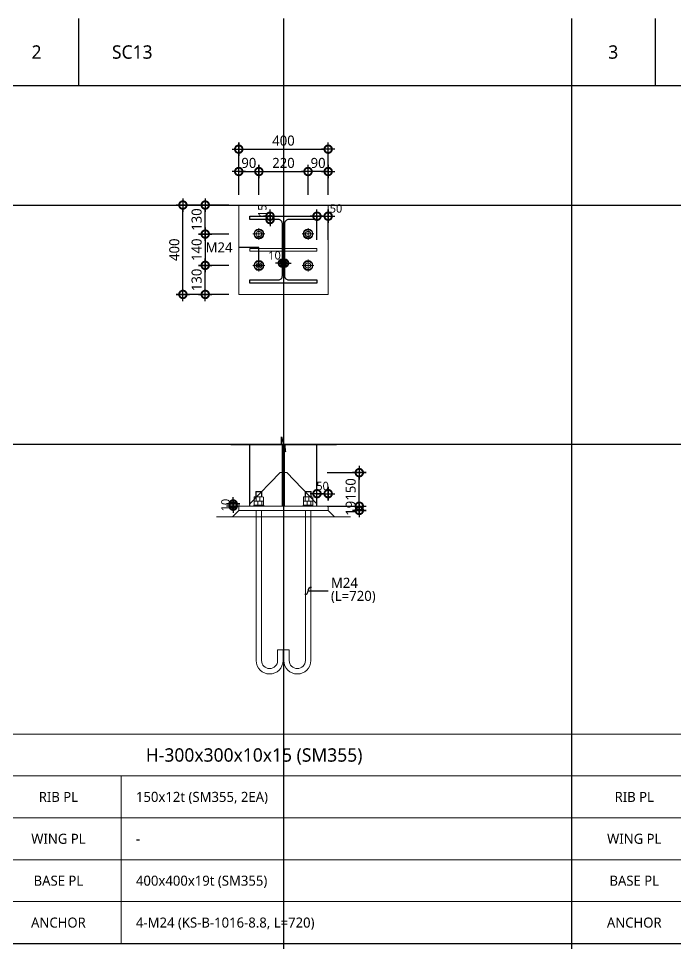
# Model space of a CAD drawing. Extents: x 697 to 24790, y 315 to 8595.
# Drawn here: x 15991 to 18931, y 4455 to 8595 of the extents above; entities that cross this region are included whole.
import ezdxf
from ezdxf.enums import TextEntityAlignment as Align
from ezdxf.lldxf.tags import DXFTag

# ---------------------------------------------------------------- set-up
doc = ezdxf.new("R2010")
doc.units = 0
doc.header["$LTSCALE"] = 30
doc.layers.get('DEFPOINTS').update_dxf_attribs({"color": 137})
for name, color, linetype, lineweight in [('Anchor Bolt', 4, 'Continuous', 0), ('Anchor Bolt(Hidden)', 8, 'DASHED0', 0), ('BasePlate', 2, 'Continuous', 0), ('Concrete', 8, 'Continuous', 0), ('Pedestal', 7, 'Continuous', 0), ('Plate', 3, 'Continuous', 0), ('Table(Etc)', 8, 'Continuous', 0), ('Table(Sub)', 7, 'Continuous', 0)]:
    doc.layers.add(name, color=color, linetype=linetype, lineweight=lineweight)
for name, color, linetype in [('DIM', 7, 'Continuous'), ('DIM-INT', 7, 'Continuous'), ('STEEL', 4, 'Continuous'), ('SYM', 6, 'Continuous'), ('SYM-LEAD', 6, 'Continuous'), ('TABLE', 7, 'Continuous'), ('TEXT', 3, 'Continuous')]:
    doc.layers.add(name, color=color, linetype=linetype)
doc.styles.add('S1', font='malgun.ttf')
doc.styles.add('스타일1', font='malgun.ttf')
tags = doc.linetypes.add('DASHED0', pattern=[1, 0.5, -0.5]).pattern_tags.tags
tags[6:7] = [DXFTag(74, 4), DXFTag(75, 0), DXFTag(340, '0'), DXFTag(46, 0.0), DXFTag(50, 0.0), DXFTag(44, 0.0), DXFTag(45, 0.0)]
tags[4:5] = [DXFTag(74, 4), DXFTag(75, 0), DXFTag(340, '0'), DXFTag(46, 0.0), DXFTag(50, 0.0), DXFTag(44, 0.0), DXFTag(45, 0.0)]
doc.dimstyles.new('CJA', dxfattribs={"dimscale": 200, "dimtxt": 3, "dimasz": 1, "dimexe": 2, "dimexo": 3, "dimgap": 1, "dimtad": 1, "dimdec": 0, "dimzin": 1, "dimdsep": 46, "dimlunit": 6, "dimtxsty": '스타일1', "dimblk": 'GAUN-DOT', "dimcen": -2, "dimdle": 2, "dimclrd": 256, "dimclre": 256, "dimclrt": 3, "dimadec": 0, "dimazin": 0, "dimtfac": 1, "dimtdec": 0, "dimtix": 1, "dimtmove": 2, "dimatfit": 3, "dimldrblk": 'DOTSMALL', "dimfxl": 1, "dimtolj": 1, "dimtzin": 1, "dimarcsym": 0})

# ---------------------------------------------------------------- blocks, each defined once
blk = doc.blocks.new('ANCHOR_BOLT-PLAN-M24')
at = {"color": 7, "true_color": 0xffffff}
for p, q in [((-20.5, -3.6), (-18, 3.2)), ((-13.4, 15.9), (-14.7, 12.3)), ((-13.4, 15.9), (-6.3, 17.2)), ((7.1, 19.5), (3.3, 18.9)), ((7.1, 19.5), (11.8, 14)), ((20.5, 3.6), (18, 6.6)), ((20.5, 3.6), (18, -3.2)), ((-20.5, -3.6), (-18, -6.6)), ((-7.1, -19.5), (-11.8, -14)), ((-7.1, -19.5), (-3.3, -18.9)), ((13.4, -15.9), (6.3, -17.2)), ((13.4, -15.9), (14.7, -12.3))]:
    blk.add_line(p, q, dxfattribs=at)
blk.add_lwpolyline([(0, 20.8), (-18, 10.4), (-18, -10.4), (0, -20.8), (18, -10.4), (18, 10.4), (0, 20.8)])
at = {"color": 8, "true_color": 0x808080}
blk.add_circle((0, 0), 22, dxfattribs=at)
blk.add_circle((0, 0), 12)
at = {"layer": 'Anchor Bolt(Hidden)'}
for p, q in [((-26.4, 0), (26.4, 0)), ((0, 26.4), (0, -26.4))]:
    blk.add_line(p, q, dxfattribs=at)
blk = doc.blocks.new('Arrow_Circle')
blk.add_circle((0, 0), 1)
blk = doc.blocks.new('ANCHOR_BOLT-SECT-M24')
for p, q in [((-16.6, 42), (12.5, 42)), ((-13.2, 64.8), (-12, 66)), ((-13.2, 42), (-13.2, 64.8)), ((-13.2, 64.8), (13.2, 64.8)), ((-12, 66), (12, 66)), ((-12, 42), (-12, 66)), ((12, 66), (13.2, 64.8)), ((12, 42), (12, 66)), ((13.2, 64.8), (13.2, 42)), ((-22, 0), (-22, 4)), ((-22, 4), (22, 4)), ((22, 0), (-22, 0)), ((-20.8, 23), (-20.8, 40.1)), ((-20.8, 23), (20.8, 23)), ((-20.8, 4), (-20.8, 21.1)), ((-20.8, 4), (20.8, 4)), ((-12.5, 23), (-12.5, 40.1)), ((-12.5, 23), (16.6, 23)), ((-4.2, 4), (-4.2, 21.1)), ((4.2, 23), (4.2, 40.1)), ((12.5, 4), (12.5, 21.1)), ((20.8, 23), (20.8, 40.1)), ((20.8, 4), (20.8, 21.1)), ((22, 4), (22, 0))]:
    blk.add_line(p, q)
for centre, radius, start, end in [((-16.6, 36.5), 5.5, 40.9047, 139.0953), ((-4.2, 22.8), 19.2, 64.2724, 115.7276), ((12.5, 22.8), 19.2, 64.2724, 115.7276), ((-12.5, 3.8), 19.2, 64.2724, 115.7276), ((4.2, 3.8), 19.2, 64.2724, 115.7276), ((16.6, 17.5), 5.5, 40.9047, 139.0953)]:
    blk.add_arc(centre, radius, start, end)
blk = doc.blocks.new('ANCHOR_BOLT-HOOK-M24')
for p, q in [((84, 0), (84, 48)), ((84, 48), (108, 48)), ((108, 48), (108, 0))]:
    blk.add_line(p, q)
for radius in [60, 36]:
    blk.add_arc((48, 0), radius, 180, 0)
blk = doc.blocks.new('Arrow_Tilde')
for centre, start, end in [((-0.25, 0.1875), 216.869898, 323.130102), ((0.25, -0.1875), 36.869898, 143.130102)]:
    blk.add_arc(centre, 0.3125, start, end)
blk = doc.blocks.new('GAUN-DOT')
at = {"linetype": 'ByBlock'}
for p, q in [((2, 0), (-2, 0)), ((0, -2), (0, 2))]:
    blk.add_line(p, q, dxfattribs=at)
at = {"const_width": 2.25}
blk.add_lwpolyline([(0, 0.28125, 1), (0, -0.28125, 1)], format="xyb", close=True, dxfattribs=at)
blk = doc.blocks.new('*D109')
at = {"layer": 'DEFPOINTS', "color": 0, "transparency": 16777216}
for p in [(17376.9, 7710.1), (17326.9, 7560.1), (17376.9, 7560.1)]:
    blk.add_point(p, dxfattribs=at)
at = {"layer": 'DIM-INT', "lineweight": -2, "transparency": 16777216}
for p, q in [((17311.9, 7710.1), (17296.9, 7710.1)), ((17326.9, 7605.1), (17326.9, 7740.1)), ((17326.9, 7710.1), (17376.9, 7710.1)), ((17376.9, 7605.1), (17376.9, 7740.1)), ((17391.9, 7710.1), (17406.9, 7710.1))]:
    blk.add_line(p, q, dxfattribs=at)
at = {"layer": 'DIM-INT', "lineweight": -2, "transparency": 16777216, "xscale": 15, "yscale": 15, "zscale": 15}
blk.add_blockref('GAUN-DOT', (17326.9, 7710.1), dxfattribs=at)
at = {"layer": 'DIM-INT', "lineweight": -2, "transparency": 16777216, "xscale": 15, "yscale": 15, "zscale": 15, "rotation": 180}
blk.add_blockref('GAUN-DOT', (17376.9, 7710.1), dxfattribs=at)
at = {"layer": 'DIM-INT', "color": 3, "transparency": 16777216, "insert": (17411.9, 7744.5), "char_height": 37.5, "attachment_point": 5, "style": '스타일1'}
blk.add_mtext('\\A1;50', dxfattribs=at)
blk = doc.blocks.new('_DotSmall')
at = {"color": 0, "linetype": 'ByBlock', "const_width": 0.5}
blk.add_lwpolyline([(-0.0625, 0, 1), (0.0625, 0, 1)], format="xyb", close=True, dxfattribs=at)
blk = doc.blocks.new('*D110')
at = {"layer": 'DEFPOINTS', "color": 0, "transparency": 16777216}
for p in [(17171.9, 7560.1), (17181.9, 7560.1), (17181.9, 7500.1)]:
    blk.add_point(p, dxfattribs=at)
at = {"layer": 'DIM-INT', "lineweight": -2, "transparency": 16777216}
for p, q in [((17156.9, 7500.1), (17141.9, 7500.1)), ((17171.9, 7515.1), (17171.9, 7470.1)), ((17171.9, 7500.1), (17181.9, 7500.1)), ((17181.9, 7515.1), (17181.9, 7470.1)), ((17196.9, 7500.1), (17211.9, 7500.1))]:
    blk.add_line(p, q, dxfattribs=at)
at = {"layer": 'DIM-INT', "lineweight": -2, "transparency": 16777216, "xscale": 15, "yscale": 15, "zscale": 15}
blk.add_blockref('GAUN-DOT', (17171.9, 7500.1), dxfattribs=at)
at = {"layer": 'DIM-INT', "lineweight": -2, "transparency": 16777216, "xscale": 15, "yscale": 15, "zscale": 15, "rotation": 180}
blk.add_blockref('GAUN-DOT', (17181.9, 7500.1), dxfattribs=at)
at = {"layer": 'DIM-INT', "color": 3, "transparency": 16777216, "insert": (17136.9, 7534.6), "char_height": 37.5, "attachment_point": 5, "style": '스타일1'}
blk.add_mtext('\\A1;10', dxfattribs=at)
blk = doc.blocks.new('*D111')
at = {"layer": 'DEFPOINTS', "color": 0, "transparency": 16777216}
for p in [(17176.9, 7710.1), (17116.9, 7695.1), (17176.9, 7695.1)]:
    blk.add_point(p, dxfattribs=at)
at = {"layer": 'DIM-INT', "lineweight": -2, "transparency": 16777216}
for p, q in [((17131.9, 7710.1), (17086.9, 7710.1)), ((17116.9, 7725.1), (17116.9, 7740.1)), ((17116.9, 7710.1), (17116.9, 7695.1)), ((17131.9, 7695.1), (17086.9, 7695.1)), ((17116.9, 7680.1), (17116.9, 7665.1))]:
    blk.add_line(p, q, dxfattribs=at)
at = {"layer": 'DIM-INT', "lineweight": -2, "transparency": 16777216, "xscale": 15, "yscale": 15, "zscale": 15}
for p, rotation in [((17116.9, 7710.1), 270), ((17116.9, 7695.1), 90)]:
    blk.add_blockref('GAUN-DOT', p, dxfattribs=dict(at, rotation=rotation))
at = {"layer": 'DIM-INT', "color": 3, "transparency": 16777216, "insert": (17082.4, 7734.7), "char_height": 37.5, "attachment_point": 5, "rotation": 90, "style": '스타일1'}
blk.add_mtext('\\A1;15', dxfattribs=at)
blk = doc.blocks.new('*D112')
at = {"layer": 'DEFPOINTS', "color": 0, "transparency": 16777216}
for p in [(16951.9, 6422.3), (17026.9, 6422.3), (17026.9, 6412.3)]:
    blk.add_point(p, dxfattribs=at)
at = {"layer": 'DIM-INT', "lineweight": -2, "transparency": 16777216}
for p, q in [((16981.9, 6422.3), (16921.9, 6422.3)), ((16951.9, 6437.3), (16951.9, 6452.3)), ((16951.9, 6412.3), (16951.9, 6422.3)), ((16981.9, 6412.3), (16921.9, 6412.3)), ((16951.9, 6397.3), (16951.9, 6382.3))]:
    blk.add_line(p, q, dxfattribs=at)
at = {"layer": 'DIM-INT', "lineweight": -2, "transparency": 16777216, "xscale": 15, "yscale": 15, "zscale": 15}
for p, rotation in [((16951.9, 6422.3), 270), ((16951.9, 6412.3), 90)]:
    blk.add_blockref('GAUN-DOT', p, dxfattribs=dict(at, rotation=rotation))
at = {"layer": 'DIM-INT', "color": 3, "transparency": 16777216, "insert": (16917.4, 6417.3), "char_height": 37.5, "attachment_point": 5, "rotation": 90, "style": '스타일1'}
blk.add_mtext('\\A1;10', dxfattribs=at)
blk = doc.blocks.new('*D113')
at = {"layer": 'DEFPOINTS', "color": 0, "transparency": 16777216}
for p in [(17376.9, 6468.3), (17326.9, 6393.3), (17376.9, 6393.3)]:
    blk.add_point(p, dxfattribs=at)
at = {"layer": 'DIM-INT', "lineweight": -2, "transparency": 16777216}
for p, q in [((17311.9, 6468.3), (17296.9, 6468.3)), ((17326.9, 6438.3), (17326.9, 6498.3)), ((17326.9, 6468.3), (17376.9, 6468.3)), ((17376.9, 6438.3), (17376.9, 6498.3)), ((17391.9, 6468.3), (17406.9, 6468.3))]:
    blk.add_line(p, q, dxfattribs=at)
at = {"layer": 'DIM-INT', "lineweight": -2, "transparency": 16777216, "xscale": 15, "yscale": 15, "zscale": 15}
blk.add_blockref('GAUN-DOT', (17326.9, 6468.3), dxfattribs=at)
at = {"layer": 'DIM-INT', "lineweight": -2, "transparency": 16777216, "xscale": 15, "yscale": 15, "zscale": 15, "rotation": 180}
blk.add_blockref('GAUN-DOT', (17376.9, 6468.3), dxfattribs=at)
at = {"layer": 'DIM-INT', "color": 3, "transparency": 16777216, "insert": (17351.9, 6502.6), "char_height": 37.5, "attachment_point": 5, "style": '스타일1'}
blk.add_mtext('\\A1;50', dxfattribs=at)
blk = doc.blocks.new('*D191')
at = {"layer": 'DEFPOINTS', "color": 0, "transparency": 16777216}
for p in [(17286.9, 7910.1), (17066.9, 7760.1), (17286.9, 7760.1)]:
    blk.add_point(p, dxfattribs=at)
at = {"layer": 'DIM', "lineweight": -2, "transparency": 16777216}
for p, q in [((17066.9, 7805.1), (17066.9, 7940.1)), ((17081.9, 7910.1), (17271.9, 7910.1)), ((17286.9, 7805.1), (17286.9, 7940.1))]:
    blk.add_line(p, q, dxfattribs=at)
at = {"layer": 'DIM', "lineweight": -2, "transparency": 16777216, "xscale": 15, "yscale": 15, "zscale": 15, "rotation": 180}
blk.add_blockref('GAUN-DOT', (17066.9, 7910.1), dxfattribs=at)
at = {"layer": 'DIM', "lineweight": -2, "transparency": 16777216, "xscale": 15, "yscale": 15, "zscale": 15}
blk.add_blockref('GAUN-DOT', (17286.9, 7910.1), dxfattribs=at)
at = {"layer": 'DIM', "color": 3, "transparency": 16777216, "insert": (17176.9, 7948.3), "char_height": 45, "attachment_point": 5, "style": '스타일1'}
blk.add_mtext('\\A1;220', dxfattribs=at)
blk = doc.blocks.new('*D192')
at = {"layer": 'DEFPOINTS', "color": 0, "transparency": 16777216}
for p in [(17376.9, 8010.1), (16976.9, 7760.1), (17376.9, 7760.1)]:
    blk.add_point(p, dxfattribs=at)
at = {"layer": 'DIM', "lineweight": -2, "transparency": 16777216}
for p, q in [((16976.9, 7805.1), (16976.9, 8040.1)), ((17376.9, 7805.1), (17376.9, 8040.1)), ((16991.9, 8010.1), (17361.9, 8010.1))]:
    blk.add_line(p, q, dxfattribs=at)
at = {"layer": 'DIM', "lineweight": -2, "transparency": 16777216, "xscale": 15, "yscale": 15, "zscale": 15, "rotation": 180}
blk.add_blockref('GAUN-DOT', (16976.9, 8010.1), dxfattribs=at)
at = {"layer": 'DIM', "lineweight": -2, "transparency": 16777216, "xscale": 15, "yscale": 15, "zscale": 15}
blk.add_blockref('GAUN-DOT', (17376.9, 8010.1), dxfattribs=at)
at = {"layer": 'DIM', "color": 3, "transparency": 16777216, "insert": (17176.9, 8048.3), "char_height": 45, "attachment_point": 5, "style": '스타일1'}
blk.add_mtext('\\A1;400', dxfattribs=at)
blk = doc.blocks.new('*D193')
at = {"layer": 'DEFPOINTS', "color": 0, "transparency": 16777216}
for p in [(16826.9, 7760.1), (16976.9, 7760.1), (16976.9, 7630.1)]:
    blk.add_point(p, dxfattribs=at)
at = {"layer": 'DIM', "lineweight": -2, "transparency": 16777216}
for p, q in [((16931.9, 7760.1), (16796.9, 7760.1)), ((16826.9, 7645.1), (16826.9, 7745.1)), ((16931.9, 7630.1), (16796.9, 7630.1))]:
    blk.add_line(p, q, dxfattribs=at)
at = {"layer": 'DIM', "lineweight": -2, "transparency": 16777216, "xscale": 15, "yscale": 15, "zscale": 15}
for p, rotation in [((16826.9, 7760.1), 90), ((16826.9, 7630.1), 270)]:
    blk.add_blockref('GAUN-DOT', p, dxfattribs=dict(at, rotation=rotation))
at = {"layer": 'DIM', "color": 3, "transparency": 16777216, "insert": (16788.5, 7695.1), "char_height": 45, "attachment_point": 5, "rotation": 90, "style": '스타일1'}
blk.add_mtext('\\A1;130', dxfattribs=at)
blk = doc.blocks.new('*D194')
at = {"layer": 'DEFPOINTS', "color": 0, "transparency": 16777216}
for p in [(16726.9, 7760.1), (16976.9, 7760.1), (16976.9, 7360.1)]:
    blk.add_point(p, dxfattribs=at)
at = {"layer": 'DIM', "lineweight": -2, "transparency": 16777216}
for p, q in [((16931.9, 7760.1), (16696.9, 7760.1)), ((16726.9, 7375.1), (16726.9, 7745.1)), ((16931.9, 7360.1), (16696.9, 7360.1))]:
    blk.add_line(p, q, dxfattribs=at)
at = {"layer": 'DIM', "lineweight": -2, "transparency": 16777216, "xscale": 15, "yscale": 15, "zscale": 15}
for p, rotation in [((16726.9, 7760.1), 90), ((16726.9, 7360.1), 270)]:
    blk.add_blockref('GAUN-DOT', p, dxfattribs=dict(at, rotation=rotation))
at = {"layer": 'DIM', "color": 3, "transparency": 16777216, "insert": (16688.6, 7560.1), "char_height": 45, "attachment_point": 5, "rotation": 90, "style": '스타일1'}
blk.add_mtext('\\A1;400', dxfattribs=at)
blk = doc.blocks.new('*D195')
at = {"layer": 'DEFPOINTS', "color": 0, "transparency": 16777216}
for p in [(17286.9, 7910.1), (17286.9, 7760.1), (17376.9, 7760.1)]:
    blk.add_point(p, dxfattribs=at)
at = {"layer": 'DIM', "lineweight": -2, "transparency": 16777216}
for p, q in [((17271.9, 7910.1), (17256.9, 7910.1)), ((17286.9, 7805.1), (17286.9, 7940.1)), ((17376.9, 7910.1), (17286.9, 7910.1)), ((17376.9, 7805.1), (17376.9, 7940.1)), ((17391.9, 7910.1), (17406.9, 7910.1))]:
    blk.add_line(p, q, dxfattribs=at)
at = {"layer": 'DIM', "lineweight": -2, "transparency": 16777216, "xscale": 15, "yscale": 15, "zscale": 15}
blk.add_blockref('GAUN-DOT', (17286.9, 7910.1), dxfattribs=at)
at = {"layer": 'DIM', "lineweight": -2, "transparency": 16777216, "xscale": 15, "yscale": 15, "zscale": 15, "rotation": 180}
blk.add_blockref('GAUN-DOT', (17376.9, 7910.1), dxfattribs=at)
at = {"layer": 'DIM', "color": 3, "transparency": 16777216, "insert": (17331.9, 7948.3), "char_height": 45, "attachment_point": 5, "style": '스타일1'}
blk.add_mtext('\\A1;90', dxfattribs=at)
blk = doc.blocks.new('*D196')
at = {"layer": 'DEFPOINTS', "color": 0, "transparency": 16777216}
for p in [(17066.9, 7910.1), (16976.9, 7760.1), (17066.9, 7760.1)]:
    blk.add_point(p, dxfattribs=at)
at = {"layer": 'DIM', "lineweight": -2, "transparency": 16777216}
for p, q in [((16961.9, 7910.1), (16946.9, 7910.1)), ((16976.9, 7805.1), (16976.9, 7940.1)), ((16976.9, 7910.1), (17066.9, 7910.1)), ((17066.9, 7805.1), (17066.9, 7940.1)), ((17081.9, 7910.1), (17096.9, 7910.1))]:
    blk.add_line(p, q, dxfattribs=at)
at = {"layer": 'DIM', "lineweight": -2, "transparency": 16777216, "xscale": 15, "yscale": 15, "zscale": 15}
blk.add_blockref('GAUN-DOT', (16976.9, 7910.1), dxfattribs=at)
at = {"layer": 'DIM', "lineweight": -2, "transparency": 16777216, "xscale": 15, "yscale": 15, "zscale": 15, "rotation": 180}
blk.add_blockref('GAUN-DOT', (17066.9, 7910.1), dxfattribs=at)
at = {"layer": 'DIM', "color": 3, "transparency": 16777216, "insert": (17021.9, 7948.3), "char_height": 45, "attachment_point": 5, "style": '스타일1'}
blk.add_mtext('\\A1;90', dxfattribs=at)
blk = doc.blocks.new('*D197')
at = {"layer": 'DEFPOINTS', "color": 0, "transparency": 16777216}
for p in [(16976.9, 7630.1), (16826.9, 7490.1), (16976.9, 7490.1)]:
    blk.add_point(p, dxfattribs=at)
at = {"layer": 'DIM', "lineweight": -2, "transparency": 16777216}
for p, q in [((16931.9, 7630.1), (16796.9, 7630.1)), ((16826.9, 7615.1), (16826.9, 7505.1)), ((16931.9, 7490.1), (16796.9, 7490.1))]:
    blk.add_line(p, q, dxfattribs=at)
at = {"layer": 'DIM', "lineweight": -2, "transparency": 16777216, "xscale": 15, "yscale": 15, "zscale": 15}
for p, rotation in [((16826.9, 7630.1), 90), ((16826.9, 7490.1), 270)]:
    blk.add_blockref('GAUN-DOT', p, dxfattribs=dict(at, rotation=rotation))
at = {"layer": 'DIM', "color": 3, "transparency": 16777216, "insert": (16788.5, 7560.1), "char_height": 45, "attachment_point": 5, "rotation": 90, "style": '스타일1'}
blk.add_mtext('\\A1;140', dxfattribs=at)
blk = doc.blocks.new('*D198')
at = {"layer": 'DEFPOINTS', "color": 0, "transparency": 16777216}
for p in [(16826.9, 7490.1), (16976.9, 7490.1), (16976.9, 7360.1)]:
    blk.add_point(p, dxfattribs=at)
at = {"layer": 'DIM', "lineweight": -2, "transparency": 16777216}
for p, q in [((16931.9, 7490.1), (16796.9, 7490.1)), ((16826.9, 7375.1), (16826.9, 7475.1)), ((16931.9, 7360.1), (16796.9, 7360.1))]:
    blk.add_line(p, q, dxfattribs=at)
at = {"layer": 'DIM', "lineweight": -2, "transparency": 16777216, "xscale": 15, "yscale": 15, "zscale": 15}
for p, rotation in [((16826.9, 7490.1), 90), ((16826.9, 7360.1), 270)]:
    blk.add_blockref('GAUN-DOT', p, dxfattribs=dict(at, rotation=rotation))
at = {"layer": 'DIM', "color": 3, "transparency": 16777216, "insert": (16788.5, 7425.1), "char_height": 45, "attachment_point": 5, "rotation": 90, "style": '스타일1'}
blk.add_mtext('\\A1;130', dxfattribs=at)
blk = doc.blocks.new('*D199')
at = {"layer": 'DEFPOINTS', "color": 0, "transparency": 16777216}
for p in [(17326.9, 6562.3), (17516.2, 6562.3), (17326.9, 6412.3)]:
    blk.add_point(p, dxfattribs=at)
at = {"layer": 'DIM', "lineweight": -2, "transparency": 16777216}
for p, q in [((17371.9, 6562.3), (17546.2, 6562.3)), ((17516.2, 6427.3), (17516.2, 6547.3)), ((17371.9, 6412.3), (17546.2, 6412.3))]:
    blk.add_line(p, q, dxfattribs=at)
at = {"layer": 'DIM', "lineweight": -2, "transparency": 16777216, "xscale": 15, "yscale": 15, "zscale": 15}
for p, rotation in [((17516.2, 6562.3), 90), ((17516.2, 6412.3), 270)]:
    blk.add_blockref('GAUN-DOT', p, dxfattribs=dict(at, rotation=rotation))
at = {"layer": 'DIM', "color": 3, "transparency": 16777216, "insert": (17477.8, 6487.3), "char_height": 45, "attachment_point": 5, "rotation": 90, "style": '스타일1'}
blk.add_mtext('\\A1;150', dxfattribs=at)
blk = doc.blocks.new('*D200')
at = {"layer": 'DEFPOINTS', "color": 0, "transparency": 16777216}
for p in [(17456.2, 6412.3), (17456.2, 6393.3), (17516.2, 6412.3)]:
    blk.add_point(p, dxfattribs=at)
at = {"layer": 'DIM', "lineweight": -2, "transparency": 16777216}
for p, q in [((17516.2, 6427.3), (17516.2, 6442.3)), ((17501.2, 6412.3), (17546.2, 6412.3)), ((17501.2, 6393.3), (17546.2, 6393.3)), ((17516.2, 6393.3), (17516.2, 6412.3)), ((17516.2, 6378.3), (17516.2, 6363.3))]:
    blk.add_line(p, q, dxfattribs=at)
at = {"layer": 'DIM', "lineweight": -2, "transparency": 16777216, "xscale": 15, "yscale": 15, "zscale": 15}
for p, rotation in [((17516.2, 6412.3), 270), ((17516.2, 6393.3), 90)]:
    blk.add_blockref('GAUN-DOT', p, dxfattribs=dict(at, rotation=rotation))
at = {"layer": 'DIM', "color": 3, "transparency": 16777216, "insert": (17477.8, 6402.8), "char_height": 45, "attachment_point": 5, "rotation": 90, "style": '스타일1'}
blk.add_mtext('\\A1;19', dxfattribs=at)

msp = doc.modelspace()

# ---------------------------------------------------------------- linework, layer by layer
at = {"layer": 'Anchor Bolt(Hidden)'}
for p, q in [((17054.9, 6393.3), (17054.9, 5721.3)), ((17078.9, 6393.3), (17078.9, 5721.3)), ((17274.9, 6393.3), (17274.9, 5721.3)), ((17298.9, 6393.3), (17298.9, 5721.3))]:
    msp.add_line(p, q, dxfattribs=at)
at = {"layer": 'BasePlate'}
for points in [[(16976.9, 7760.1), (16976.9, 7360.1), (17376.9, 7360.1), (17376.9, 7760.1), (16976.9, 7760.1)], [(16976.9, 6412.3), (16976.9, 6393.3), (17376.9, 6393.3), (17376.9, 6412.3), (16976.9, 6412.3)]]:
    msp.add_lwpolyline(points, dxfattribs=at)
at = {"layer": 'Concrete'}
msp.add_lwpolyline([(17405.4, 6364.8), (16948.4, 6364.8), (16976.9, 6393.3), (17376.9, 6393.3), (17405.4, 6364.8)], dxfattribs=at)
at = {"layer": 'DEFPOINTS'}
for p, q in [((17176.9, 8595), (17176.9, 315)), ((13312.5, 7760.1), (23777.7, 7760.1)), ((13312.5, 6689.2), (23777.7, 6689.2))]:
    msp.add_line(p, q, dxfattribs=at)
at = {"layer": 'Pedestal'}
msp.add_line((16876.9, 6364.8), (17476.9, 6364.8), dxfattribs=at)
at = {"layer": 'Plate'}
for points in [[(17171.9, 7566.1), (17171.9, 7554.1), (17026.9, 7554.1), (17026.9, 7566.1), (17171.9, 7566.1)], [(17181.9, 7554.1), (17181.9, 7566.1), (17326.9, 7566.1), (17326.9, 7554.1), (17181.9, 7554.1)], [(17026.9, 6412.3), (17171.9, 6412.3), (17171.9, 6562.3), (17161.9, 6562.3), (17026.9, 6422.3), (17026.9, 6412.3)], [(17326.9, 6412.3), (17181.9, 6412.3), (17181.9, 6562.3), (17191.9, 6562.3), (17326.9, 6422.3), (17326.9, 6412.3)]]:
    msp.add_lwpolyline(points, dxfattribs=at)
at = {"layer": 'STEEL'}
for p, q in [((17026.9, 6412.3), (17026.9, 6689.2)), ((17326.9, 6412.3), (17326.9, 6689.2))]:
    msp.add_line(p, q, dxfattribs=at)
at = {"layer": 'STEEL', "linetype": 'DASHED0'}
for p, q in [((17171.9, 6412.3), (17171.9, 6689.2)), ((17181.9, 6412.3), (17181.9, 6689.2))]:
    msp.add_line(p, q, dxfattribs=at)
at = {"layer": 'STEEL'}
msp.add_lwpolyline([(17026.9, 7695.1), (17026.9, 7710.1), (17326.9, 7710.1), (17326.9, 7695.1), (17199.9, 7695.1, 0.414214), (17181.9, 7677.1), (17181.9, 7443.1, 0.414214), (17199.9, 7425.1), (17326.9, 7425.1), (17326.9, 7410.1), (17026.9, 7410.1), (17026.9, 7425.1), (17153.9, 7425.1, 0.414214), (17171.9, 7443.1), (17171.9, 7677.1, 0.414214), (17153.9, 7695.1), (17026.9, 7695.1)], format="xyb", dxfattribs=at)
at = {"layer": 'SYM'}
msp.add_lwpolyline([(16941.8, 6689.1), (17168.6, 6688.9), (17168, 6722.3), (17185.7, 6656), (17185.1, 6688.9), (17413.6, 6689.1)], dxfattribs=at)
at = {"layer": 'SYM-LEAD', "color": 6}
msp.add_line((17286.9, 6033.3), (17376.9, 6033.3), dxfattribs=at)
msp.add_lwpolyline([(17066.9, 7495.6), (17066.9, 7570.6), (16976.9, 7570.6)], dxfattribs=at)
at = {"layer": 'TABLE', "color": 4}
for p, q in [((16259.6, 8595), (16259.6, 8295)), ((18840, 8595), (18840, 8295)), ((13312.5, 8295), (23617.5, 8295))]:
    msp.add_line(p, q, dxfattribs=at)
at = {"layer": 'TABLE', "color": 3}
for p, q in [((18465, 8595), (18465, 315)), ((13312.5, 4455), (23617.5, 4455))]:
    msp.add_line(p, q, dxfattribs=at)
at = {"layer": 'Table(Etc)'}
for p, q in [((13316.9, 5017.5), (23617.5, 5017.5)), ((13316.9, 4830), (23617.5, 4830)), ((13316.9, 4642.5), (23617.5, 4642.5))]:
    msp.add_line(p, q, dxfattribs=at)
at = {"layer": 'Table(Sub)'}
for p, q in [((13316.9, 5392.5), (23617.5, 5392.5)), ((13316.9, 5205), (23617.5, 5205)), ((16451.3, 5205), (16451.3, 4455))]:
    msp.add_line(p, q, dxfattribs=at)

# ---------------------------------------------------------------- block references
at = {"layer": 'Anchor Bolt'}
for name, p in [('ANCHOR_BOLT-PLAN-M24', (17066.9, 7630.6)), ('ANCHOR_BOLT-PLAN-M24', (17286.9, 7630.6)), ('ANCHOR_BOLT-PLAN-M24', (17066.9, 7489.6)), ('ANCHOR_BOLT-PLAN-M24', (17286.9, 7489.6)), ('ANCHOR_BOLT-SECT-M24', (17066.9, 6412.3)), ('ANCHOR_BOLT-SECT-M24', (17286.9, 6412.3))]:
    msp.add_blockref(name, p, dxfattribs=at)
at = {"layer": 'Anchor Bolt(Hidden)'}
msp.add_blockref('ANCHOR_BOLT-HOOK-M24', (17066.9, 5721.3), dxfattribs=at)
at = {"layer": 'Anchor Bolt(Hidden)', "xscale": -1}
msp.add_blockref('ANCHOR_BOLT-HOOK-M24', (17286.9, 5721.3), dxfattribs=at)
at = {"layer": 'SYM-LEAD', "color": 6, "xscale": 42.5, "yscale": 42.5, "rotation": 45}
msp.add_blockref('Arrow_Tilde', (17286.9, 6033.3), dxfattribs=at)
at = {"layer": 'TEXT', "xscale": 6, "yscale": 6}
msp.add_blockref('Arrow_Circle', (17066.9, 7489.6), dxfattribs=at)

# ---------------------------------------------------------------- texts
at = {"layer": 'TEXT', "color": 6, "linetype": 'ByBlock', "style": '스타일1'}
for s, p in [('2', (16072.1, 8445)), ('3', (18652.5, 8445))]:
    msp.add_text(s, height=60, dxfattribs=at).set_placement(p, align=Align.MIDDLE_CENTER)
at = {"layer": 'TEXT', "linetype": 'ByBlock', "style": '스타일1'}
for s, height, p in [('SC13', 60, (16409.6, 8445)), ('150x12t (SM355, 2EA)', 45, (16516.9, 5111.2)), ('-', 45, (16516.9, 4923.7)), ('400x400x19t (SM355)', 45, (16516.9, 4736.2)), ('4-M24 (KS-B-1016-8.8, L=720)', 45, (16516.9, 4548.7))]:
    msp.add_text(s, height=height, dxfattribs=at).set_placement(p, align=Align.MIDDLE_LEFT)
at = {"layer": 'TEXT', "color": 3, "style": 'S1'}
msp.add_text('M24', height=45, dxfattribs=at).set_placement((16828.5, 7570.6), align=Align.MIDDLE_LEFT)
at = {"layer": 'TEXT', "linetype": 'ByBlock', "style": '스타일1'}
msp.add_text('M24', height=45, dxfattribs=at).set_placement((17389.4, 6033.3), align=Align.BOTTOM_LEFT)
msp.add_text('(L=720)', height=45, dxfattribs=at).set_placement((17389.4, 6033.3), align=Align.TOP_LEFT)
for s, height, p in [('H-300x300x10x15 (SM355)', 60, (17045.7, 5298.7)), ('RIB PL', 45, (16170, 5111.2)), ('RIB PL', 45, (18746.3, 5111.2)), ('WING PL', 45, (16170, 4923.7)), ('WING PL', 45, (18746.3, 4923.7)), ('BASE PL', 45, (16170, 4736.2)), ('BASE PL', 45, (18746.3, 4736.2)), ('ANCHOR', 45, (16170, 4548.7)), ('ANCHOR', 45, (18746.3, 4548.7))]:
    msp.add_text(s, height=height, dxfattribs=at).set_placement(p, align=Align.MIDDLE_CENTER)

# ---------------------------------------------------------------- dimensions: what is measured, and where the dimension line sits
at = {"layer": 'DIM'}
for p1, p2, distance, picture, middle in [((16976.9, 7760.1), (17376.9, 7760.1), 250, '*D192', (17176.9, 8048.3)), ((16976.9, 7760.1), (17066.9, 7760.1), 150, '*D196', (17021.9, 7948.3)), ((17066.9, 7760.1), (17286.9, 7760.1), 150, '*D191', (17176.9, 7948.3)), ((17376.9, 7760.1), (17286.9, 7760.1), -150, '*D195', (17331.9, 7948.3)), ((16976.9, 7360.1), (16976.9, 7760.1), 250, '*D194', (16688.6, 7560.1)), ((16976.9, 7630.1), (16976.9, 7760.1), 150, '*D193', (16788.5, 7695.1)), ((16976.9, 7630.1), (16976.9, 7490.1), -150, '*D197', (16788.5, 7560.1)), ((16976.9, 7360.1), (16976.9, 7490.1), 150, '*D198', (16788.5, 7425.1)), ((17326.9, 6412.3), (17326.9, 6562.3), -189.3, '*D199', (17477.8, 6487.3)), ((17456.2, 6393.3), (17456.2, 6412.3), -60, '*D200', (17477.8, 6402.8))]:
    dim = msp.add_aligned_dim(p1=p1, p2=p2, distance=distance, dimstyle='CJA', override={"dimscale": 15}, dxfattribs=at)
    dim.commit()
    dim.dimension.update_dxf_attribs({"geometry": picture, "text_midpoint": middle})
at = {"layer": 'DIM-INT'}
for base, p1, p2, angle, picture, middle in [((17116.9, 7695.1), (17176.9, 7710.1), (17176.9, 7695.1), 270, '*D111', (17082.4, 7734.7)), ((17376.9, 7710.1), (17326.9, 7560.1), (17376.9, 7560.1), 0, '*D109', (17411.9, 7744.5)), ((17181.9, 7500.1), (17171.9, 7560.1), (17181.9, 7560.1), 0, '*D110', (17136.9, 7534.6))]:
    dim = msp.add_linear_dim(base=base, p1=p1, p2=p2, angle=angle, dimstyle='CJA', override={"dimscale": 15, "dimtxt": 2.5}, dxfattribs=at)
    dim.commit()
    dim.dimension.update_dxf_attribs({"geometry": picture, "text_midpoint": middle, "dimtype": 161})
for p1, p2, picture, middle in [((17326.9, 6393.3), (17376.9, 6393.3), '*D113', (17351.9, 6502.6)), ((17026.9, 6412.3), (17026.9, 6422.3), '*D112', (16917.4, 6417.3))]:
    dim = msp.add_aligned_dim(p1=p1, p2=p2, distance=75, dimstyle='CJA', override={"dimscale": 15, "dimtxt": 2.5}, dxfattribs=at)
    dim.commit()
    dim.dimension.update_dxf_attribs({"geometry": picture, "text_midpoint": middle})

doc.saveas('drawing.dxf')
